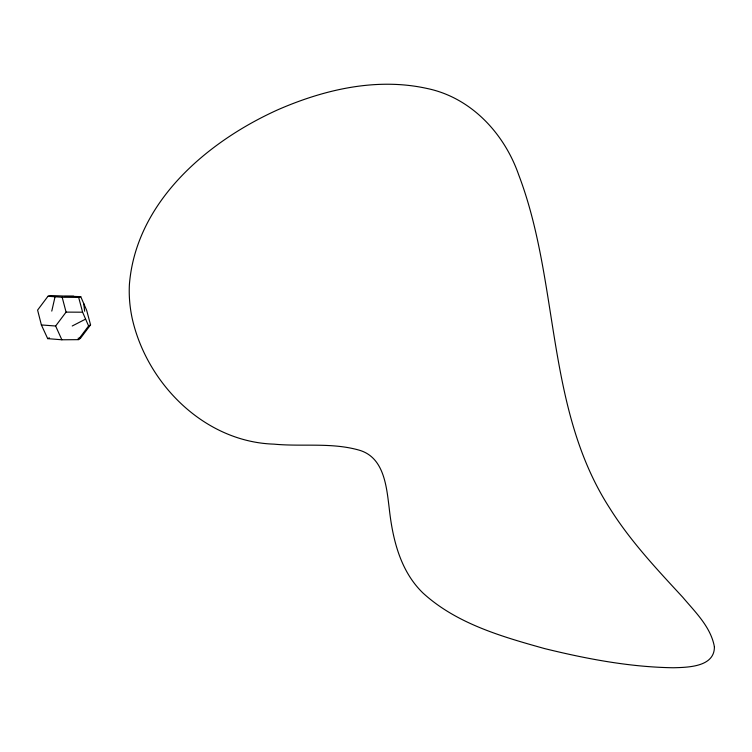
<?xml version="1.0" encoding="UTF-8"?>
<svg xmlns="http://www.w3.org/2000/svg" width="752" height="752" viewBox="0 0 752 752"><rect width="100%" height="100%" fill="white"/><g stroke="black" fill="none" stroke-linecap="round" stroke-linejoin="round"><path stroke-width="1.13" d="M51.775 311.102L55.046 296.777M47.949 296.297L37.6 310.087L41.379 324.939L47.696 338.644L61.861 339.782L78.293 339.66L80.379 338.409L90.56 324.873L86.668 310.341L80.755 296.664L50.403 295.545L47.949 296.297L62.172 297.247L78.669 297.425L80.755 296.664M41.379 324.939L55.629 326.02L66.073 312.118L62.172 297.247M78.293 339.66L88.595 325.964L90.56 324.873M72.23 325.992L85.606 319.102M47.696 338.644L49.322 337.817M64.465 296.485L73.724 296.194M66.073 312.118L82.607 312.193L88.595 325.964M78.048 338.221L80.379 338.409M55.629 326.02L61.861 339.782M78.669 297.425L82.607 312.193M83.726 303.526L84.656 311.253M714.4 646.786C714.644 667.052 687.892 667.372 673.313 667.757C629.791 667.118 586.71 658.912 544.551 648.572C501.753 636.596 456.52 623.718 422.981 593.027C400.196 571.022 392.619 538.94 389.254 508.54C386.556 486.911 384.3 457.442 359.259 450.185C331.547 442.242 302.332 446.848 273.982 444.141C204.638 441.969 146.809 383.934 132.164 318.265A109.454 84.45 67.4 0 1 129.419 284.237C136.131 201.931 207.035 141.714 277.798 109.792C324.187 89.535 376.602 77.324 426.929 88.445C470.959 97.459 504.216 133.311 518.645 174.718C559.892 282.921 545.275 408.496 609.844 508.343C630.289 540.979 656.75 569.114 682.778 597.276C695.262 612.119 710.8 626.924 714.4 646.786"/></g></svg>
